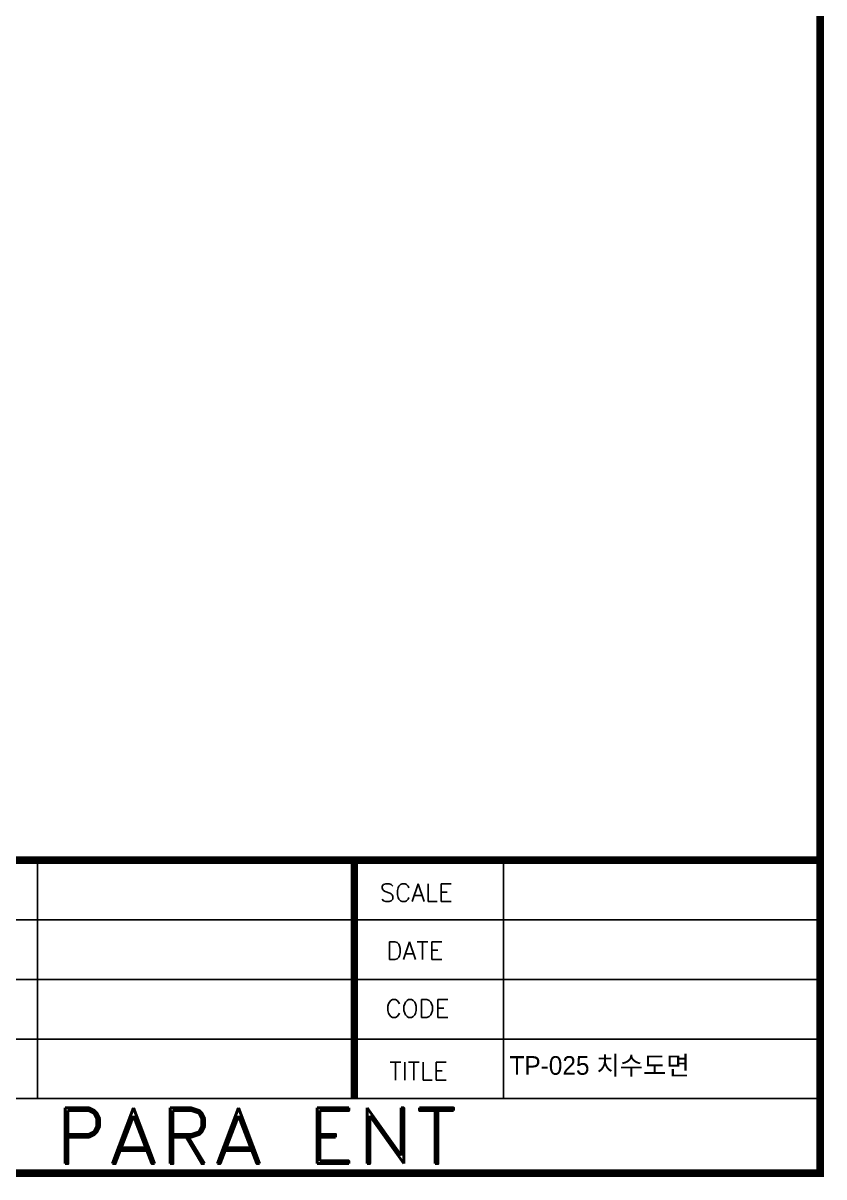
# Model space of a CAD drawing. Header units: millimetres. Extents: x 553 to 2032, y 676 to 1713.
# Drawn here: x 1646 to 2032, y 676 to 1233 of the extents above; entities that cross this region are included whole.
import ezdxf

# ---------------------------------------------------------------- set-up
doc = ezdxf.new("R2010")
doc.units = ezdxf.units.MM
doc.styles.add('ROMAND', font='romand', dxfattribs={"width": 1.1, "height": 8})
doc.styles.add('ROMANS', font='romans', dxfattribs={"height": 3})

msp = doc.modelspace()

# ---------------------------------------------------------------- linework, layer by layer
at = {"color": 5}
for p, q in [((1652.618, 713.602), (1652.618, 828.802)), ((1877.618, 828.802), (1877.618, 713.602)), ((1580.618, 800.002), (2030.618, 800.002)), ((1580.618, 771.202), (2030.618, 771.202)), ((1580.618, 742.402), (2030.618, 742.402)), ((1580.618, 713.602), (2030.618, 713.602))]:
    msp.add_line(p, q, dxfattribs=at)
at = {"color": 5, "const_width": 3.6}
for points in [[(554.618, 677.602), (2030.618, 677.602), (2030.618, 1710.802), (554.618, 1710.802), (554.618, 677.602)], [(2030.618, 828.802), (1580.618, 828.802), (1580.618, 677.602)], [(1805.618, 828.802), (1805.618, 713.602)]]:
    msp.add_lwpolyline(points, dxfattribs=at)

# ---------------------------------------------------------------- texts
at = {"color": 5, "style": 'ROMANS'}
for s, p in [('SCALE', (1817.924, 808.779)), ('DATE', (1821.151, 780.738)), ('CODE', (1820.712, 752.848)), ('TITLE', (1822.55, 722.564))]:
    msp.add_text(s, height=8.64, dxfattribs=at).set_placement(p)
at = {"color": 5, "style": 'ROMAND', "width": 1.1}
msp.add_text('PARA ENT', height=26.88, dxfattribs=at).set_placement((1660.967, 682.237))
at = {"color": 5, "insert": (1880.576, 734.145), "char_height": 9, "width": 144.036, "attachment_point": 1}
msp.add_mtext('{\\fGulim|b0|i0|c129|p50;TP-025 치수도면}', dxfattribs=at)

doc.saveas('drawing.dxf')
